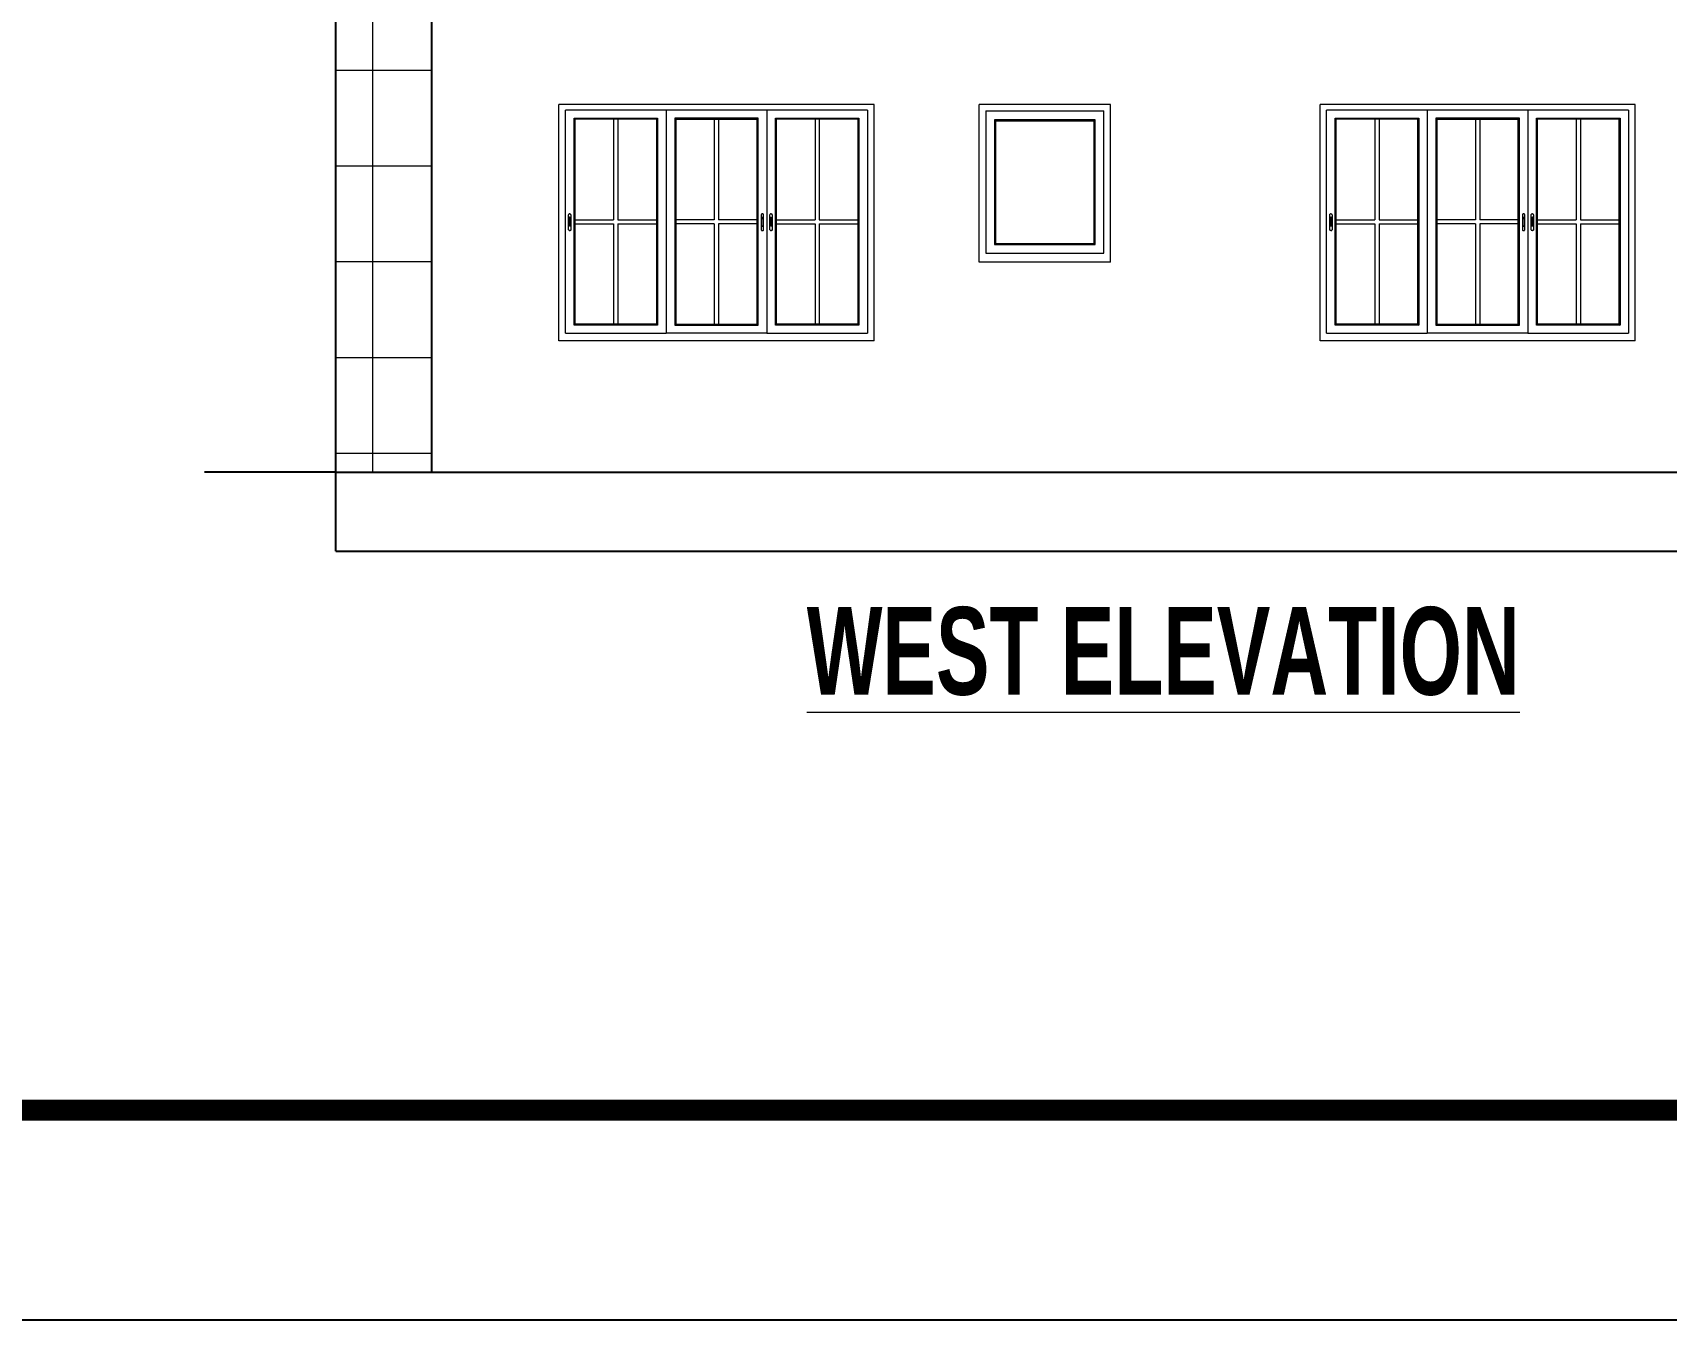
# Model space of a CAD drawing. Header units: inches. Extents: x -10117506 to -5032697, y -6529230 to -3254494.
# Drawn here: x -5048018.3 to -5047645.1, y -3262044.9 to -3261750.8 of the extents above; entities that cross this region are included whole.
import ezdxf

# ---------------------------------------------------------------- set-up
doc = ezdxf.new("R2010")
doc.units = ezdxf.units.IN
doc.header["$LTSCALE"] = 2
doc.header["$MEASUREMENT"] = 0
doc.linetypes.add('ACAD_ISO02W100', pattern=[15, 12, -3])
doc.layers.get('0').update_dxf_attribs({"linetype": 'CONTINUOUS'})
for name, color, linetype, lineweight in [('HATCH', 60, 'ACAD_ISO02W100', 13), ('Text-100.w', 254, 'CONTINUOUS', 9), ('window', 4, 'CONTINUOUS', 13)]:
    doc.layers.add(name, color=color, linetype=linetype, lineweight=lineweight)
doc.styles.add('Arial', font='arial.ttf', dxfattribs={"width": 0.8, "height": 12})

msp = doc.modelspace()

# ---------------------------------------------------------------- hatches: boundary and pattern name
at = {"layer": 'HATCH', "transparency": 33554661}
h = msp.add_hatch(dxfattribs=at)
h.set_pattern_fill('ANSI37', color=256, scale=175, angle=45)
h.paths.add_polyline_path([(-5047927.13, -3261627.21), (-5047927.13, -3261589.21), (-5047949.05, -3261589.21), (-5047949.05, -3261627.21), (-5047953.96, -3261627.21), (-5047953.96, -3261632.21), (-5047949.05, -3261632.21), (-5047949.05, -3261739.21), (-5047953.65, -3261739.21), (-5047953.65, -3261744.21), (-5047949.05, -3261744.21), (-5047949.05, -3261851.21), (-5047927.13, -3261851.21)])

# ---------------------------------------------------------------- linework, layer by layer
at = {"ltscale": 0.5}
for p, q in [((-5047927.13, -3261851.21), (-5047927.13, -3261627.21)), ((-5047949.05, -3261851.21), (-5047949.05, -3261744.21)), ((-5047949.05, -3261851.21), (-5047979.05, -3261851.21)), ((-5047949.05, -3261851.21), (-5047524.37, -3261851.21)), ((-5047949.05, -3261869.21), (-5047949.05, -3261851.21)), ((-5047949.05, -3261869.21), (-5047524.37, -3261869.21))]:
    msp.add_line(p, q, dxfattribs=at)
msp.add_lwpolyline([(-5048729.12, -3262044.85), (-5048729.12, -3259799.81), (-5045554.32, -3259799.81), (-5045554.32, -3262044.85)], close=True)
at = {"const_width": 4.8}
msp.add_lwpolyline([(-5045602.32, -3261996.85), (-5045602.32, -3259847.81), (-5048585.12, -3259847.81), (-5048585.12, -3261996.85)], close=True, dxfattribs=at)
at = {"layer": 'window'}
for p, q in [((-5047898.13, -3261821.21), (-5047898.13, -3261767.21)), ((-5047826.13, -3261767.21), (-5047898.13, -3261767.21)), ((-5047896.63, -3261819.43), (-5047896.63, -3261768.54)), ((-5047827.63, -3261768.54), (-5047896.63, -3261768.54)), ((-5047894.67, -3261817.63), (-5047894.67, -3261770.34)), ((-5047894.67, -3261770.34), (-5047875.6, -3261770.34)), ((-5047894.42, -3261770.57), (-5047894.67, -3261770.34)), ((-5047894.42, -3261817.41), (-5047894.42, -3261770.57)), ((-5047875.84, -3261770.57), (-5047894.42, -3261770.57)), ((-5047885.62, -3261770.57), (-5047885.62, -3261793.54)), ((-5047884.64, -3261770.57), (-5047884.64, -3261793.54)), ((-5047875.84, -3261770.57), (-5047875.6, -3261770.34)), ((-5047875.84, -3261770.57), (-5047875.84, -3261817.41)), ((-5047875.6, -3261770.34), (-5047875.6, -3261817.63)), ((-5047873.63, -3261768.54), (-5047873.63, -3261819.43)), ((-5047852.6, -3261770.34), (-5047871.67, -3261770.34)), ((-5047871.67, -3261770.34), (-5047871.67, -3261817.63)), ((-5047871.42, -3261770.57), (-5047871.67, -3261770.34)), ((-5047871.42, -3261770.57), (-5047871.42, -3261817.41)), ((-5047871.42, -3261770.57), (-5047852.84, -3261770.57)), ((-5047862.62, -3261770.57), (-5047862.62, -3261793.54)), ((-5047861.64, -3261770.57), (-5047861.64, -3261793.54)), ((-5047852.84, -3261770.57), (-5047852.6, -3261770.34)), ((-5047852.84, -3261817.41), (-5047852.84, -3261770.57)), ((-5047852.6, -3261817.63), (-5047852.6, -3261770.34)), ((-5047850.63, -3261768.54), (-5047850.63, -3261819.43)), ((-5047848.67, -3261817.63), (-5047848.67, -3261770.34)), ((-5047848.67, -3261770.34), (-5047829.6, -3261770.34)), ((-5047848.42, -3261770.57), (-5047848.67, -3261770.34)), ((-5047848.42, -3261817.41), (-5047848.42, -3261770.57)), ((-5047829.84, -3261770.57), (-5047848.42, -3261770.57)), ((-5047839.62, -3261770.57), (-5047839.62, -3261793.54)), ((-5047838.64, -3261770.57), (-5047838.64, -3261793.54)), ((-5047829.84, -3261770.57), (-5047829.6, -3261770.34)), ((-5047829.84, -3261770.57), (-5047829.84, -3261817.41)), ((-5047829.6, -3261770.34), (-5047829.6, -3261817.63)), ((-5047827.63, -3261768.54), (-5047827.63, -3261819.43)), ((-5047826.13, -3261821.21), (-5047826.13, -3261767.21)), ((-5047802.13, -3261803.21), (-5047802.13, -3261767.21)), ((-5047772.13, -3261767.21), (-5047802.13, -3261767.21)), ((-5047800.63, -3261768.71), (-5047773.63, -3261768.71)), ((-5047800.63, -3261768.71), (-5047800.63, -3261801.21)), ((-5047775.63, -3261770.71), (-5047798.63, -3261770.71)), ((-5047798.63, -3261770.71), (-5047798.63, -3261799.21)), ((-5047798.38, -3261770.96), (-5047798.63, -3261770.71)), ((-5047775.88, -3261770.96), (-5047775.63, -3261770.71)), ((-5047775.63, -3261799.21), (-5047775.63, -3261770.71)), ((-5047773.63, -3261801.21), (-5047773.63, -3261768.71)), ((-5047772.13, -3261803.21), (-5047772.13, -3261767.21)), ((-5047724.25, -3261821.21), (-5047724.25, -3261767.21)), ((-5047652.25, -3261767.21), (-5047724.25, -3261767.21)), ((-5047722.75, -3261819.43), (-5047722.75, -3261768.54)), ((-5047653.75, -3261768.54), (-5047722.75, -3261768.54)), ((-5047720.79, -3261817.63), (-5047720.79, -3261770.34)), ((-5047720.79, -3261770.34), (-5047701.72, -3261770.34)), ((-5047720.54, -3261770.57), (-5047720.79, -3261770.34)), ((-5047720.54, -3261817.41), (-5047720.54, -3261770.57)), ((-5047701.96, -3261770.57), (-5047720.54, -3261770.57)), ((-5047711.75, -3261770.57), (-5047711.75, -3261793.54)), ((-5047710.76, -3261770.57), (-5047710.76, -3261793.54)), ((-5047701.96, -3261770.57), (-5047701.72, -3261770.34)), ((-5047701.96, -3261770.57), (-5047701.96, -3261817.41)), ((-5047701.72, -3261770.34), (-5047701.72, -3261817.63)), ((-5047699.75, -3261768.54), (-5047699.75, -3261819.43)), ((-5047678.72, -3261770.34), (-5047697.79, -3261770.34)), ((-5047697.79, -3261770.34), (-5047697.79, -3261817.63)), ((-5047697.54, -3261770.57), (-5047697.79, -3261770.34)), ((-5047697.54, -3261770.57), (-5047697.54, -3261817.41)), ((-5047697.54, -3261770.57), (-5047678.96, -3261770.57)), ((-5047688.75, -3261770.57), (-5047688.75, -3261793.54)), ((-5047687.76, -3261770.57), (-5047687.76, -3261793.54)), ((-5047678.96, -3261770.57), (-5047678.72, -3261770.34)), ((-5047678.96, -3261817.41), (-5047678.96, -3261770.57)), ((-5047678.72, -3261817.63), (-5047678.72, -3261770.34)), ((-5047676.75, -3261768.54), (-5047676.75, -3261819.43)), ((-5047674.79, -3261817.63), (-5047674.79, -3261770.34)), ((-5047674.79, -3261770.34), (-5047655.72, -3261770.34)), ((-5047674.54, -3261770.57), (-5047674.79, -3261770.34)), ((-5047674.54, -3261817.41), (-5047674.54, -3261770.57)), ((-5047655.96, -3261770.57), (-5047674.54, -3261770.57)), ((-5047665.75, -3261770.57), (-5047665.75, -3261793.54)), ((-5047664.76, -3261770.57), (-5047664.76, -3261793.54)), ((-5047655.96, -3261770.57), (-5047655.72, -3261770.34)), ((-5047655.96, -3261770.57), (-5047655.96, -3261817.41)), ((-5047655.72, -3261770.34), (-5047655.72, -3261817.63)), ((-5047653.75, -3261768.54), (-5047653.75, -3261819.43)), ((-5047652.25, -3261821.21), (-5047652.25, -3261767.21)), ((-5047798.38, -3261770.96), (-5047798.38, -3261798.96)), ((-5047798.38, -3261770.96), (-5047775.88, -3261770.96)), ((-5047775.88, -3261798.96), (-5047775.88, -3261770.96)), ((-5047895.91, -3261792.42), (-5047895.89, -3261792.35)), ((-5047895.91, -3261792.42), (-5047895.9, -3261792.39)), ((-5047895.91, -3261795.81), (-5047895.91, -3261792.42)), ((-5047895.9, -3261792.39), (-5047895.89, -3261792.35)), ((-5047895.89, -3261792.35), (-5047895.88, -3261792.32)), ((-5047895.88, -3261792.32), (-5047895.86, -3261792.29)), ((-5047895.83, -3261792.26), (-5047895.86, -3261792.29)), ((-5047895.8, -3261792.24), (-5047895.83, -3261792.26)), ((-5047895.81, -3261793.09), (-5047895.82, -3261793.11)), ((-5047895.8, -3261793.07), (-5047895.81, -3261793.09)), ((-5047895.8, -3261792.24), (-5047895.76, -3261792.22)), ((-5047895.78, -3261793.05), (-5047895.8, -3261793.07)), ((-5047895.77, -3261793.03), (-5047895.78, -3261793.05)), ((-5047895.74, -3261793.02), (-5047895.77, -3261793.03)), ((-5047895.72, -3261792.21), (-5047895.76, -3261792.22)), ((-5047895.72, -3261793.01), (-5047895.74, -3261793.02)), ((-5047895.68, -3261792.2), (-5047895.72, -3261792.21)), ((-5047895.69, -3261793), (-5047895.72, -3261793.01)), ((-5047895.67, -3261792.99), (-5047895.69, -3261793)), ((-5047895.64, -3261792.2), (-5047895.68, -3261792.2)), ((-5047895.64, -3261792.99), (-5047895.67, -3261792.99)), ((-5047895.6, -3261792.2), (-5047895.64, -3261792.2)), ((-5047895.61, -3261792.99), (-5047895.64, -3261792.99)), ((-5047895.58, -3261793), (-5047895.61, -3261792.99)), ((-5047895.6, -3261792.2), (-5047895.55, -3261792.21)), ((-5047895.56, -3261793.01), (-5047895.58, -3261793)), ((-5047895.53, -3261793.02), (-5047895.56, -3261793.01)), ((-5047895.55, -3261792.21), (-5047895.52, -3261792.22)), ((-5047895.51, -3261793.03), (-5047895.53, -3261793.02)), ((-5047895.52, -3261792.22), (-5047895.48, -3261792.24)), ((-5047895.49, -3261793.05), (-5047895.51, -3261793.03)), ((-5047895.48, -3261793.07), (-5047895.49, -3261793.05)), ((-5047895.48, -3261792.24), (-5047895.45, -3261792.26)), ((-5047895.47, -3261793.09), (-5047895.48, -3261793.07)), ((-5047895.46, -3261793.11), (-5047895.47, -3261793.09)), ((-5047895.45, -3261792.26), (-5047895.42, -3261792.29)), ((-5047895.4, -3261792.32), (-5047895.42, -3261792.29)), ((-5047895.38, -3261792.35), (-5047895.4, -3261792.32)), ((-5047895.37, -3261792.39), (-5047895.38, -3261792.35)), ((-5047895.37, -3261792.39), (-5047895.37, -3261792.42)), ((-5047895.37, -3261792.42), (-5047895.37, -3261795.81)), ((-5047851.89, -3261792.35), (-5047851.9, -3261792.39)), ((-5047851.9, -3261792.39), (-5047851.9, -3261792.42)), ((-5047851.9, -3261792.42), (-5047851.9, -3261795.81)), ((-5047851.87, -3261792.32), (-5047851.89, -3261792.35)), ((-5047851.85, -3261792.29), (-5047851.87, -3261792.32)), ((-5047851.82, -3261792.26), (-5047851.85, -3261792.29)), ((-5047851.79, -3261792.24), (-5047851.82, -3261792.26)), ((-5047851.81, -3261793.11), (-5047851.8, -3261793.09)), ((-5047851.8, -3261793.09), (-5047851.79, -3261793.07)), ((-5047851.75, -3261792.22), (-5047851.79, -3261792.24)), ((-5047851.79, -3261793.07), (-5047851.78, -3261793.05)), ((-5047851.78, -3261793.05), (-5047851.76, -3261793.03)), ((-5047851.76, -3261793.03), (-5047851.74, -3261793.02)), ((-5047851.71, -3261792.21), (-5047851.75, -3261792.22)), ((-5047851.74, -3261793.02), (-5047851.71, -3261793.01)), ((-5047851.67, -3261792.2), (-5047851.71, -3261792.21)), ((-5047851.71, -3261793.01), (-5047851.68, -3261793)), ((-5047851.68, -3261793), (-5047851.66, -3261792.99)), ((-5047851.63, -3261792.2), (-5047851.67, -3261792.2)), ((-5047851.66, -3261792.99), (-5047851.63, -3261792.99)), ((-5047851.59, -3261792.2), (-5047851.63, -3261792.2)), ((-5047851.63, -3261792.99), (-5047851.6, -3261792.99)), ((-5047851.6, -3261792.99), (-5047851.57, -3261793)), ((-5047851.55, -3261792.21), (-5047851.59, -3261792.2)), ((-5047851.57, -3261793), (-5047851.55, -3261793.01)), ((-5047851.51, -3261792.22), (-5047851.55, -3261792.21)), ((-5047851.55, -3261793.01), (-5047851.52, -3261793.02)), ((-5047851.52, -3261793.02), (-5047851.5, -3261793.03)), ((-5047851.47, -3261792.24), (-5047851.51, -3261792.22)), ((-5047851.5, -3261793.03), (-5047851.48, -3261793.05)), ((-5047851.48, -3261793.05), (-5047851.47, -3261793.07)), ((-5047851.44, -3261792.26), (-5047851.47, -3261792.24)), ((-5047851.47, -3261793.07), (-5047851.46, -3261793.09)), ((-5047851.46, -3261793.09), (-5047851.45, -3261793.11)), ((-5047851.41, -3261792.29), (-5047851.44, -3261792.26)), ((-5047851.39, -3261792.32), (-5047851.41, -3261792.29)), ((-5047851.37, -3261792.35), (-5047851.39, -3261792.32)), ((-5047851.36, -3261792.39), (-5047851.37, -3261792.35)), ((-5047851.36, -3261792.42), (-5047851.37, -3261792.35)), ((-5047851.36, -3261792.42), (-5047851.36, -3261792.39)), ((-5047851.36, -3261795.81), (-5047851.36, -3261792.42)), ((-5047849.91, -3261792.42), (-5047849.89, -3261792.35)), ((-5047849.91, -3261792.42), (-5047849.9, -3261792.39)), ((-5047849.91, -3261795.81), (-5047849.91, -3261792.42)), ((-5047849.9, -3261792.39), (-5047849.89, -3261792.35)), ((-5047849.89, -3261792.35), (-5047849.88, -3261792.32)), ((-5047849.88, -3261792.32), (-5047849.86, -3261792.29)), ((-5047849.83, -3261792.26), (-5047849.86, -3261792.29)), ((-5047849.8, -3261792.24), (-5047849.83, -3261792.26)), ((-5047849.81, -3261793.09), (-5047849.82, -3261793.11)), ((-5047849.8, -3261793.07), (-5047849.81, -3261793.09)), ((-5047849.8, -3261792.24), (-5047849.76, -3261792.22)), ((-5047849.78, -3261793.05), (-5047849.8, -3261793.07)), ((-5047849.77, -3261793.03), (-5047849.78, -3261793.05)), ((-5047849.74, -3261793.02), (-5047849.77, -3261793.03)), ((-5047849.72, -3261792.21), (-5047849.76, -3261792.22)), ((-5047849.72, -3261793.01), (-5047849.74, -3261793.02)), ((-5047849.68, -3261792.2), (-5047849.72, -3261792.21)), ((-5047849.69, -3261793), (-5047849.72, -3261793.01)), ((-5047849.67, -3261792.99), (-5047849.69, -3261793)), ((-5047849.64, -3261792.2), (-5047849.68, -3261792.2)), ((-5047849.64, -3261792.99), (-5047849.67, -3261792.99)), ((-5047849.6, -3261792.2), (-5047849.64, -3261792.2)), ((-5047849.61, -3261792.99), (-5047849.64, -3261792.99)), ((-5047849.58, -3261793), (-5047849.61, -3261792.99)), ((-5047849.6, -3261792.2), (-5047849.55, -3261792.21)), ((-5047849.56, -3261793.01), (-5047849.58, -3261793)), ((-5047849.53, -3261793.02), (-5047849.56, -3261793.01)), ((-5047849.55, -3261792.21), (-5047849.52, -3261792.22)), ((-5047849.51, -3261793.03), (-5047849.53, -3261793.02)), ((-5047849.52, -3261792.22), (-5047849.48, -3261792.24)), ((-5047849.49, -3261793.05), (-5047849.51, -3261793.03)), ((-5047849.48, -3261793.07), (-5047849.49, -3261793.05)), ((-5047849.48, -3261792.24), (-5047849.45, -3261792.26)), ((-5047849.47, -3261793.09), (-5047849.48, -3261793.07)), ((-5047849.46, -3261793.11), (-5047849.47, -3261793.09)), ((-5047849.45, -3261792.26), (-5047849.42, -3261792.29)), ((-5047849.4, -3261792.32), (-5047849.42, -3261792.29)), ((-5047849.38, -3261792.35), (-5047849.4, -3261792.32)), ((-5047849.37, -3261792.39), (-5047849.38, -3261792.35)), ((-5047849.37, -3261792.39), (-5047849.37, -3261792.42)), ((-5047849.37, -3261792.42), (-5047849.37, -3261795.81)), ((-5047722.03, -3261792.39), (-5047722.02, -3261792.35)), ((-5047722.03, -3261792.42), (-5047722.02, -3261792.35)), ((-5047722.03, -3261792.42), (-5047722.03, -3261792.39)), ((-5047722.03, -3261795.81), (-5047722.03, -3261792.42)), ((-5047722.02, -3261792.35), (-5047722, -3261792.32)), ((-5047722, -3261792.32), (-5047721.98, -3261792.29)), ((-5047721.95, -3261792.26), (-5047721.98, -3261792.29)), ((-5047721.92, -3261792.24), (-5047721.95, -3261792.26)), ((-5047721.93, -3261793.09), (-5047721.94, -3261793.11)), ((-5047721.92, -3261793.07), (-5047721.93, -3261793.09)), ((-5047721.92, -3261792.24), (-5047721.88, -3261792.22)), ((-5047721.91, -3261793.05), (-5047721.92, -3261793.07)), ((-5047721.89, -3261793.03), (-5047721.91, -3261793.05)), ((-5047721.87, -3261793.02), (-5047721.89, -3261793.03)), ((-5047721.84, -3261792.21), (-5047721.88, -3261792.22)), ((-5047721.84, -3261793.01), (-5047721.87, -3261793.02)), ((-5047721.8, -3261792.2), (-5047721.84, -3261792.21)), ((-5047721.81, -3261793), (-5047721.84, -3261793.01)), ((-5047721.79, -3261792.99), (-5047721.81, -3261793)), ((-5047721.76, -3261792.2), (-5047721.8, -3261792.2)), ((-5047721.76, -3261792.99), (-5047721.79, -3261792.99)), ((-5047721.72, -3261792.2), (-5047721.76, -3261792.2)), ((-5047721.73, -3261792.99), (-5047721.76, -3261792.99)), ((-5047721.7, -3261793), (-5047721.73, -3261792.99)), ((-5047721.72, -3261792.2), (-5047721.68, -3261792.21)), ((-5047721.68, -3261793.01), (-5047721.7, -3261793)), ((-5047721.68, -3261792.21), (-5047721.64, -3261792.22)), ((-5047721.65, -3261793.02), (-5047721.68, -3261793.01)), ((-5047721.63, -3261793.03), (-5047721.65, -3261793.02)), ((-5047721.64, -3261792.22), (-5047721.6, -3261792.24)), ((-5047721.61, -3261793.05), (-5047721.63, -3261793.03)), ((-5047721.6, -3261793.07), (-5047721.61, -3261793.05)), ((-5047721.6, -3261792.24), (-5047721.57, -3261792.26)), ((-5047721.59, -3261793.09), (-5047721.6, -3261793.07)), ((-5047721.58, -3261793.11), (-5047721.59, -3261793.09)), ((-5047721.57, -3261792.26), (-5047721.54, -3261792.29)), ((-5047721.52, -3261792.32), (-5047721.54, -3261792.29)), ((-5047721.5, -3261792.35), (-5047721.52, -3261792.32)), ((-5047721.49, -3261792.39), (-5047721.5, -3261792.35)), ((-5047721.49, -3261792.39), (-5047721.49, -3261792.42)), ((-5047721.49, -3261792.42), (-5047721.49, -3261795.81)), ((-5047678.01, -3261792.35), (-5047678.02, -3261792.39)), ((-5047678.02, -3261792.39), (-5047678.02, -3261792.42)), ((-5047678.02, -3261792.42), (-5047678.02, -3261795.81)), ((-5047677.99, -3261792.32), (-5047678.01, -3261792.35)), ((-5047677.97, -3261792.29), (-5047677.99, -3261792.32)), ((-5047677.94, -3261792.26), (-5047677.97, -3261792.29)), ((-5047677.91, -3261792.24), (-5047677.94, -3261792.26)), ((-5047677.93, -3261793.11), (-5047677.92, -3261793.09)), ((-5047677.92, -3261793.09), (-5047677.91, -3261793.07)), ((-5047677.87, -3261792.22), (-5047677.91, -3261792.24)), ((-5047677.91, -3261793.07), (-5047677.9, -3261793.05)), ((-5047677.9, -3261793.05), (-5047677.88, -3261793.03)), ((-5047677.88, -3261793.03), (-5047677.86, -3261793.02)), ((-5047677.83, -3261792.21), (-5047677.87, -3261792.22)), ((-5047677.86, -3261793.02), (-5047677.83, -3261793.01)), ((-5047677.79, -3261792.2), (-5047677.83, -3261792.21)), ((-5047677.83, -3261793.01), (-5047677.81, -3261793)), ((-5047677.81, -3261793), (-5047677.78, -3261792.99)), ((-5047677.75, -3261792.2), (-5047677.79, -3261792.2)), ((-5047677.78, -3261792.99), (-5047677.75, -3261792.99)), ((-5047677.71, -3261792.2), (-5047677.75, -3261792.2)), ((-5047677.75, -3261792.99), (-5047677.72, -3261792.99)), ((-5047677.72, -3261792.99), (-5047677.69, -3261793)), ((-5047677.67, -3261792.21), (-5047677.71, -3261792.2)), ((-5047677.69, -3261793), (-5047677.67, -3261793.01)), ((-5047677.63, -3261792.22), (-5047677.67, -3261792.21)), ((-5047677.67, -3261793.01), (-5047677.64, -3261793.02)), ((-5047677.64, -3261793.02), (-5047677.62, -3261793.03)), ((-5047677.59, -3261792.24), (-5047677.63, -3261792.22)), ((-5047677.62, -3261793.03), (-5047677.6, -3261793.05)), ((-5047677.6, -3261793.05), (-5047677.59, -3261793.07)), ((-5047677.56, -3261792.26), (-5047677.59, -3261792.24)), ((-5047677.59, -3261793.07), (-5047677.58, -3261793.09)), ((-5047677.58, -3261793.09), (-5047677.57, -3261793.11)), ((-5047677.53, -3261792.29), (-5047677.56, -3261792.26)), ((-5047677.51, -3261792.32), (-5047677.53, -3261792.29)), ((-5047677.49, -3261792.35), (-5047677.51, -3261792.32)), ((-5047677.48, -3261792.39), (-5047677.49, -3261792.35)), ((-5047677.48, -3261792.42), (-5047677.49, -3261792.35)), ((-5047677.48, -3261792.42), (-5047677.48, -3261792.39)), ((-5047677.48, -3261795.81), (-5047677.48, -3261792.42)), ((-5047676.03, -3261792.39), (-5047676.02, -3261792.35)), ((-5047676.03, -3261792.42), (-5047676.02, -3261792.35)), ((-5047676.03, -3261792.42), (-5047676.03, -3261792.39)), ((-5047676.03, -3261795.81), (-5047676.03, -3261792.42)), ((-5047676.02, -3261792.35), (-5047676, -3261792.32)), ((-5047676, -3261792.32), (-5047675.98, -3261792.29)), ((-5047675.95, -3261792.26), (-5047675.98, -3261792.29)), ((-5047675.92, -3261792.24), (-5047675.95, -3261792.26)), ((-5047675.93, -3261793.09), (-5047675.94, -3261793.11)), ((-5047675.92, -3261793.07), (-5047675.93, -3261793.09)), ((-5047675.92, -3261792.24), (-5047675.88, -3261792.22)), ((-5047675.91, -3261793.05), (-5047675.92, -3261793.07)), ((-5047675.89, -3261793.03), (-5047675.91, -3261793.05)), ((-5047675.87, -3261793.02), (-5047675.89, -3261793.03)), ((-5047675.84, -3261792.21), (-5047675.88, -3261792.22)), ((-5047675.84, -3261793.01), (-5047675.87, -3261793.02)), ((-5047675.8, -3261792.2), (-5047675.84, -3261792.21)), ((-5047675.81, -3261793), (-5047675.84, -3261793.01)), ((-5047675.79, -3261792.99), (-5047675.81, -3261793)), ((-5047675.76, -3261792.2), (-5047675.8, -3261792.2)), ((-5047675.76, -3261792.99), (-5047675.79, -3261792.99)), ((-5047675.72, -3261792.2), (-5047675.76, -3261792.2)), ((-5047675.73, -3261792.99), (-5047675.76, -3261792.99)), ((-5047675.7, -3261793), (-5047675.73, -3261792.99)), ((-5047675.72, -3261792.2), (-5047675.68, -3261792.21)), ((-5047675.68, -3261793.01), (-5047675.7, -3261793)), ((-5047675.68, -3261792.21), (-5047675.64, -3261792.22)), ((-5047675.65, -3261793.02), (-5047675.68, -3261793.01)), ((-5047675.63, -3261793.03), (-5047675.65, -3261793.02)), ((-5047675.64, -3261792.22), (-5047675.6, -3261792.24)), ((-5047675.61, -3261793.05), (-5047675.63, -3261793.03)), ((-5047675.6, -3261793.07), (-5047675.61, -3261793.05)), ((-5047675.6, -3261792.24), (-5047675.57, -3261792.26)), ((-5047675.59, -3261793.09), (-5047675.6, -3261793.07)), ((-5047675.58, -3261793.11), (-5047675.59, -3261793.09)), ((-5047675.57, -3261792.26), (-5047675.54, -3261792.29)), ((-5047675.52, -3261792.32), (-5047675.54, -3261792.29)), ((-5047675.5, -3261792.35), (-5047675.52, -3261792.32)), ((-5047675.49, -3261792.39), (-5047675.5, -3261792.35)), ((-5047675.49, -3261792.39), (-5047675.49, -3261792.42)), ((-5047675.49, -3261792.42), (-5047675.49, -3261795.81)), ((-5047895.9, -3261795.85), (-5047895.91, -3261795.81)), ((-5047895.89, -3261795.88), (-5047895.9, -3261795.85)), ((-5047895.89, -3261795.88), (-5047895.88, -3261795.91)), ((-5047895.88, -3261795.91), (-5047895.86, -3261795.94)), ((-5047895.86, -3261795.94), (-5047895.83, -3261795.97)), ((-5047895.8, -3261795.99), (-5047895.83, -3261795.97)), ((-5047895.82, -3261793.11), (-5047895.82, -3261793.14)), ((-5047895.82, -3261793.14), (-5047895.82, -3261794.84)), ((-5047895.82, -3261794.87), (-5047895.82, -3261794.84)), ((-5047895.81, -3261794.89), (-5047895.82, -3261794.87)), ((-5047895.8, -3261794.91), (-5047895.81, -3261794.89)), ((-5047895.78, -3261794.93), (-5047895.8, -3261794.91)), ((-5047895.76, -3261796.01), (-5047895.8, -3261795.99)), ((-5047895.77, -3261794.95), (-5047895.78, -3261794.93)), ((-5047895.74, -3261794.97), (-5047895.77, -3261794.95)), ((-5047895.76, -3261796.01), (-5047895.72, -3261796.02)), ((-5047895.72, -3261794.98), (-5047895.74, -3261794.97)), ((-5047895.69, -3261794.99), (-5047895.72, -3261794.98)), ((-5047895.68, -3261796.03), (-5047895.72, -3261796.02)), ((-5047895.67, -3261794.99), (-5047895.69, -3261794.99)), ((-5047895.64, -3261796.03), (-5047895.68, -3261796.03)), ((-5047895.64, -3261794.99), (-5047895.67, -3261794.99)), ((-5047895.61, -3261794.99), (-5047895.64, -3261794.99)), ((-5047895.64, -3261796.03), (-5047895.6, -3261796.03)), ((-5047895.58, -3261794.99), (-5047895.61, -3261794.99)), ((-5047895.6, -3261796.03), (-5047895.55, -3261796.02)), ((-5047895.56, -3261794.98), (-5047895.58, -3261794.99)), ((-5047895.53, -3261794.97), (-5047895.56, -3261794.98)), ((-5047895.52, -3261796.01), (-5047895.55, -3261796.02)), ((-5047895.51, -3261794.95), (-5047895.53, -3261794.97)), ((-5047895.48, -3261795.99), (-5047895.52, -3261796.01)), ((-5047895.49, -3261794.93), (-5047895.51, -3261794.95)), ((-5047895.48, -3261794.91), (-5047895.49, -3261794.93)), ((-5047895.47, -3261794.89), (-5047895.48, -3261794.91)), ((-5047895.48, -3261795.99), (-5047895.45, -3261795.97)), ((-5047895.46, -3261794.87), (-5047895.47, -3261794.89)), ((-5047895.46, -3261793.14), (-5047895.46, -3261793.11)), ((-5047895.46, -3261794.84), (-5047895.46, -3261793.14)), ((-5047895.46, -3261794.84), (-5047895.46, -3261794.87)), ((-5047895.45, -3261795.97), (-5047895.42, -3261795.94)), ((-5047895.42, -3261795.94), (-5047895.4, -3261795.91)), ((-5047895.38, -3261795.88), (-5047895.4, -3261795.91)), ((-5047895.37, -3261795.81), (-5047895.38, -3261795.88)), ((-5047895.37, -3261795.85), (-5047895.38, -3261795.88)), ((-5047895.37, -3261795.85), (-5047895.37, -3261795.81)), ((-5047894.42, -3261793.54), (-5047885.62, -3261793.54)), ((-5047894.42, -3261794.44), (-5047885.62, -3261794.44)), ((-5047885.62, -3261794.44), (-5047885.62, -3261817.41)), ((-5047884.64, -3261793.54), (-5047875.84, -3261793.54)), ((-5047884.64, -3261794.44), (-5047875.84, -3261794.44)), ((-5047884.64, -3261794.44), (-5047884.64, -3261817.41)), ((-5047862.62, -3261793.54), (-5047871.42, -3261793.54)), ((-5047862.62, -3261794.44), (-5047871.42, -3261794.44)), ((-5047862.62, -3261794.44), (-5047862.62, -3261817.41)), ((-5047852.84, -3261793.54), (-5047861.64, -3261793.54)), ((-5047861.64, -3261794.44), (-5047861.64, -3261817.41)), ((-5047852.84, -3261794.44), (-5047861.64, -3261794.44)), ((-5047851.9, -3261795.85), (-5047851.9, -3261795.81)), ((-5047851.9, -3261795.81), (-5047851.89, -3261795.88)), ((-5047851.9, -3261795.85), (-5047851.89, -3261795.88)), ((-5047851.89, -3261795.88), (-5047851.87, -3261795.91)), ((-5047851.87, -3261795.91), (-5047851.85, -3261795.94)), ((-5047851.85, -3261795.94), (-5047851.82, -3261795.97)), ((-5047851.82, -3261795.97), (-5047851.79, -3261795.99)), ((-5047851.81, -3261793.14), (-5047851.81, -3261793.11)), ((-5047851.81, -3261793.39), (-5047851.81, -3261793.14)), ((-5047851.81, -3261793.36), (-5047851.8, -3261793.34)), ((-5047851.81, -3261793.39), (-5047851.81, -3261793.36)), ((-5047851.81, -3261794.84), (-5047851.81, -3261793.39)), ((-5047851.81, -3261794.84), (-5047851.81, -3261794.87)), ((-5047851.81, -3261794.87), (-5047851.8, -3261794.89)), ((-5047851.8, -3261793.34), (-5047851.79, -3261793.32)), ((-5047851.8, -3261794.89), (-5047851.79, -3261794.91)), ((-5047851.79, -3261793.32), (-5047851.78, -3261793.3)), ((-5047851.79, -3261794.91), (-5047851.78, -3261794.93)), ((-5047851.79, -3261795.99), (-5047851.75, -3261796.01)), ((-5047851.78, -3261793.3), (-5047851.76, -3261793.28)), ((-5047851.78, -3261794.93), (-5047851.76, -3261794.95)), ((-5047851.76, -3261793.28), (-5047851.74, -3261793.27)), ((-5047851.76, -3261794.95), (-5047851.74, -3261794.97)), ((-5047851.75, -3261796.01), (-5047851.71, -3261796.02)), ((-5047851.74, -3261793.27), (-5047851.71, -3261793.25)), ((-5047851.74, -3261794.97), (-5047851.71, -3261794.98)), ((-5047851.71, -3261793.25), (-5047851.68, -3261793.25)), ((-5047851.71, -3261794.98), (-5047851.68, -3261794.99)), ((-5047851.71, -3261796.02), (-5047851.67, -3261796.03)), ((-5047851.68, -3261793.25), (-5047851.66, -3261793.24)), ((-5047851.68, -3261794.99), (-5047851.66, -3261794.99)), ((-5047851.67, -3261796.03), (-5047851.63, -3261796.03)), ((-5047851.66, -3261793.24), (-5047851.63, -3261793.24)), ((-5047851.66, -3261794.99), (-5047851.63, -3261794.99)), ((-5047851.63, -3261793.24), (-5047851.6, -3261793.24)), ((-5047851.63, -3261794.99), (-5047851.6, -3261794.99)), ((-5047851.63, -3261796.03), (-5047851.59, -3261796.03)), ((-5047851.6, -3261793.24), (-5047851.57, -3261793.25)), ((-5047851.6, -3261794.99), (-5047851.57, -3261794.99)), ((-5047851.59, -3261796.03), (-5047851.55, -3261796.02)), ((-5047851.57, -3261793.25), (-5047851.55, -3261793.25)), ((-5047851.57, -3261794.99), (-5047851.55, -3261794.98)), ((-5047851.55, -3261793.25), (-5047851.52, -3261793.27)), ((-5047851.55, -3261794.98), (-5047851.52, -3261794.97)), ((-5047851.55, -3261796.02), (-5047851.51, -3261796.01)), ((-5047851.52, -3261793.27), (-5047851.5, -3261793.28)), ((-5047851.52, -3261794.97), (-5047851.5, -3261794.95)), ((-5047851.51, -3261796.01), (-5047851.47, -3261795.99)), ((-5047851.5, -3261793.28), (-5047851.48, -3261793.3)), ((-5047851.5, -3261794.95), (-5047851.48, -3261794.93)), ((-5047851.48, -3261793.3), (-5047851.47, -3261793.32)), ((-5047851.48, -3261794.93), (-5047851.47, -3261794.91)), ((-5047851.47, -3261793.32), (-5047851.46, -3261793.34)), ((-5047851.47, -3261794.91), (-5047851.46, -3261794.89)), ((-5047851.47, -3261795.99), (-5047851.44, -3261795.97)), ((-5047851.46, -3261793.34), (-5047851.45, -3261793.36)), ((-5047851.46, -3261794.89), (-5047851.45, -3261794.87)), ((-5047851.45, -3261793.11), (-5047851.45, -3261793.14)), ((-5047851.45, -3261794.84), (-5047851.45, -3261793.14)), ((-5047851.45, -3261793.36), (-5047851.45, -3261793.39)), ((-5047851.45, -3261794.87), (-5047851.45, -3261794.84)), ((-5047851.44, -3261795.97), (-5047851.41, -3261795.94)), ((-5047851.41, -3261795.94), (-5047851.39, -3261795.91)), ((-5047851.39, -3261795.91), (-5047851.37, -3261795.88)), ((-5047851.37, -3261795.88), (-5047851.36, -3261795.85)), ((-5047851.36, -3261795.85), (-5047851.36, -3261795.81)), ((-5047849.9, -3261795.85), (-5047849.91, -3261795.81)), ((-5047849.89, -3261795.88), (-5047849.9, -3261795.85)), ((-5047849.89, -3261795.88), (-5047849.88, -3261795.91)), ((-5047849.88, -3261795.91), (-5047849.86, -3261795.94)), ((-5047849.86, -3261795.94), (-5047849.83, -3261795.97)), ((-5047849.8, -3261795.99), (-5047849.83, -3261795.97)), ((-5047849.82, -3261793.11), (-5047849.82, -3261793.14)), ((-5047849.82, -3261793.14), (-5047849.82, -3261794.84)), ((-5047849.82, -3261794.87), (-5047849.82, -3261794.84)), ((-5047849.81, -3261794.89), (-5047849.82, -3261794.87)), ((-5047849.8, -3261794.91), (-5047849.81, -3261794.89)), ((-5047849.78, -3261794.93), (-5047849.8, -3261794.91)), ((-5047849.76, -3261796.01), (-5047849.8, -3261795.99)), ((-5047849.77, -3261794.95), (-5047849.78, -3261794.93)), ((-5047849.74, -3261794.97), (-5047849.77, -3261794.95)), ((-5047849.76, -3261796.01), (-5047849.72, -3261796.02)), ((-5047849.72, -3261794.98), (-5047849.74, -3261794.97)), ((-5047849.69, -3261794.99), (-5047849.72, -3261794.98)), ((-5047849.68, -3261796.03), (-5047849.72, -3261796.02)), ((-5047849.67, -3261794.99), (-5047849.69, -3261794.99)), ((-5047849.64, -3261796.03), (-5047849.68, -3261796.03)), ((-5047849.64, -3261794.99), (-5047849.67, -3261794.99)), ((-5047849.61, -3261794.99), (-5047849.64, -3261794.99)), ((-5047849.64, -3261796.03), (-5047849.6, -3261796.03)), ((-5047849.58, -3261794.99), (-5047849.61, -3261794.99)), ((-5047849.6, -3261796.03), (-5047849.55, -3261796.02)), ((-5047849.56, -3261794.98), (-5047849.58, -3261794.99)), ((-5047849.53, -3261794.97), (-5047849.56, -3261794.98)), ((-5047849.52, -3261796.01), (-5047849.55, -3261796.02)), ((-5047849.51, -3261794.95), (-5047849.53, -3261794.97)), ((-5047849.48, -3261795.99), (-5047849.52, -3261796.01)), ((-5047849.49, -3261794.93), (-5047849.51, -3261794.95)), ((-5047849.48, -3261794.91), (-5047849.49, -3261794.93)), ((-5047849.47, -3261794.89), (-5047849.48, -3261794.91)), ((-5047849.48, -3261795.99), (-5047849.45, -3261795.97)), ((-5047849.46, -3261794.87), (-5047849.47, -3261794.89)), ((-5047849.46, -3261793.14), (-5047849.46, -3261793.11)), ((-5047849.46, -3261794.84), (-5047849.46, -3261793.14)), ((-5047849.46, -3261794.84), (-5047849.46, -3261794.87)), ((-5047849.45, -3261795.97), (-5047849.42, -3261795.94)), ((-5047849.42, -3261795.94), (-5047849.4, -3261795.91)), ((-5047849.38, -3261795.88), (-5047849.4, -3261795.91)), ((-5047849.37, -3261795.81), (-5047849.38, -3261795.88)), ((-5047849.37, -3261795.85), (-5047849.38, -3261795.88)), ((-5047849.37, -3261795.85), (-5047849.37, -3261795.81)), ((-5047848.42, -3261793.54), (-5047839.62, -3261793.54)), ((-5047848.42, -3261794.44), (-5047839.62, -3261794.44)), ((-5047839.62, -3261794.44), (-5047839.62, -3261817.41)), ((-5047838.64, -3261793.54), (-5047829.84, -3261793.54)), ((-5047838.64, -3261794.44), (-5047829.84, -3261794.44)), ((-5047838.64, -3261794.44), (-5047838.64, -3261817.41)), ((-5047722.03, -3261795.85), (-5047722.03, -3261795.81)), ((-5047722.02, -3261795.88), (-5047722.03, -3261795.85)), ((-5047722.02, -3261795.88), (-5047722, -3261795.91)), ((-5047722, -3261795.91), (-5047721.98, -3261795.94)), ((-5047721.98, -3261795.94), (-5047721.95, -3261795.97)), ((-5047721.92, -3261795.99), (-5047721.95, -3261795.97)), ((-5047721.94, -3261793.11), (-5047721.94, -3261793.14)), ((-5047721.94, -3261793.14), (-5047721.94, -3261794.84)), ((-5047721.94, -3261794.87), (-5047721.94, -3261794.84)), ((-5047721.93, -3261794.89), (-5047721.94, -3261794.87)), ((-5047721.92, -3261794.91), (-5047721.93, -3261794.89)), ((-5047721.91, -3261794.93), (-5047721.92, -3261794.91)), ((-5047721.88, -3261796.01), (-5047721.92, -3261795.99)), ((-5047721.89, -3261794.95), (-5047721.91, -3261794.93)), ((-5047721.87, -3261794.97), (-5047721.89, -3261794.95)), ((-5047721.88, -3261796.01), (-5047721.84, -3261796.02)), ((-5047721.84, -3261794.98), (-5047721.87, -3261794.97)), ((-5047721.81, -3261794.99), (-5047721.84, -3261794.98)), ((-5047721.8, -3261796.03), (-5047721.84, -3261796.02)), ((-5047721.79, -3261794.99), (-5047721.81, -3261794.99)), ((-5047721.76, -3261796.03), (-5047721.8, -3261796.03)), ((-5047721.76, -3261794.99), (-5047721.79, -3261794.99)), ((-5047721.73, -3261794.99), (-5047721.76, -3261794.99)), ((-5047721.76, -3261796.03), (-5047721.72, -3261796.03)), ((-5047721.7, -3261794.99), (-5047721.73, -3261794.99)), ((-5047721.72, -3261796.03), (-5047721.68, -3261796.02)), ((-5047721.68, -3261794.98), (-5047721.7, -3261794.99)), ((-5047721.65, -3261794.97), (-5047721.68, -3261794.98)), ((-5047721.64, -3261796.01), (-5047721.68, -3261796.02)), ((-5047721.63, -3261794.95), (-5047721.65, -3261794.97)), ((-5047721.6, -3261795.99), (-5047721.64, -3261796.01)), ((-5047721.61, -3261794.93), (-5047721.63, -3261794.95)), ((-5047721.6, -3261794.91), (-5047721.61, -3261794.93)), ((-5047721.59, -3261794.89), (-5047721.6, -3261794.91)), ((-5047721.6, -3261795.99), (-5047721.57, -3261795.97)), ((-5047721.58, -3261794.87), (-5047721.59, -3261794.89)), ((-5047721.58, -3261793.14), (-5047721.58, -3261793.11)), ((-5047721.58, -3261794.84), (-5047721.58, -3261793.14)), ((-5047721.58, -3261794.84), (-5047721.58, -3261794.87)), ((-5047721.57, -3261795.97), (-5047721.54, -3261795.94)), ((-5047721.54, -3261795.94), (-5047721.52, -3261795.91)), ((-5047721.5, -3261795.88), (-5047721.52, -3261795.91)), ((-5047721.49, -3261795.81), (-5047721.5, -3261795.88)), ((-5047721.49, -3261795.85), (-5047721.5, -3261795.88)), ((-5047721.49, -3261795.85), (-5047721.49, -3261795.81)), ((-5047720.54, -3261793.54), (-5047711.75, -3261793.54)), ((-5047720.54, -3261794.44), (-5047711.75, -3261794.44)), ((-5047711.75, -3261794.44), (-5047711.75, -3261817.41)), ((-5047710.76, -3261793.54), (-5047701.96, -3261793.54)), ((-5047710.76, -3261794.44), (-5047701.96, -3261794.44)), ((-5047710.76, -3261794.44), (-5047710.76, -3261817.41)), ((-5047688.75, -3261793.54), (-5047697.54, -3261793.54)), ((-5047688.75, -3261794.44), (-5047697.54, -3261794.44)), ((-5047688.75, -3261794.44), (-5047688.75, -3261817.41)), ((-5047678.96, -3261793.54), (-5047687.76, -3261793.54)), ((-5047687.76, -3261794.44), (-5047687.76, -3261817.41)), ((-5047678.96, -3261794.44), (-5047687.76, -3261794.44)), ((-5047678.02, -3261795.85), (-5047678.02, -3261795.81)), ((-5047678.02, -3261795.81), (-5047678.01, -3261795.88)), ((-5047678.02, -3261795.85), (-5047678.01, -3261795.88)), ((-5047678.01, -3261795.88), (-5047677.99, -3261795.91)), ((-5047677.99, -3261795.91), (-5047677.97, -3261795.94)), ((-5047677.97, -3261795.94), (-5047677.94, -3261795.97)), ((-5047677.94, -3261795.97), (-5047677.91, -3261795.99)), ((-5047677.93, -3261793.14), (-5047677.93, -3261793.11)), ((-5047677.93, -3261793.39), (-5047677.93, -3261793.14)), ((-5047677.93, -3261793.36), (-5047677.92, -3261793.34)), ((-5047677.93, -3261793.39), (-5047677.93, -3261793.36)), ((-5047677.93, -3261794.84), (-5047677.93, -3261793.39)), ((-5047677.93, -3261794.84), (-5047677.93, -3261794.87)), ((-5047677.93, -3261794.87), (-5047677.92, -3261794.89)), ((-5047677.92, -3261793.34), (-5047677.91, -3261793.32)), ((-5047677.92, -3261794.89), (-5047677.91, -3261794.91)), ((-5047677.91, -3261793.32), (-5047677.9, -3261793.3)), ((-5047677.91, -3261794.91), (-5047677.9, -3261794.93)), ((-5047677.91, -3261795.99), (-5047677.87, -3261796.01)), ((-5047677.9, -3261793.3), (-5047677.88, -3261793.28)), ((-5047677.9, -3261794.93), (-5047677.88, -3261794.95)), ((-5047677.88, -3261793.28), (-5047677.86, -3261793.27)), ((-5047677.88, -3261794.95), (-5047677.86, -3261794.97)), ((-5047677.87, -3261796.01), (-5047677.83, -3261796.02)), ((-5047677.86, -3261793.27), (-5047677.83, -3261793.25)), ((-5047677.86, -3261794.97), (-5047677.83, -3261794.98)), ((-5047677.83, -3261793.25), (-5047677.81, -3261793.25)), ((-5047677.83, -3261794.98), (-5047677.81, -3261794.99)), ((-5047677.83, -3261796.02), (-5047677.79, -3261796.03)), ((-5047677.81, -3261793.25), (-5047677.78, -3261793.24)), ((-5047677.81, -3261794.99), (-5047677.78, -3261794.99)), ((-5047677.79, -3261796.03), (-5047677.75, -3261796.03)), ((-5047677.78, -3261793.24), (-5047677.75, -3261793.24)), ((-5047677.78, -3261794.99), (-5047677.75, -3261794.99)), ((-5047677.75, -3261793.24), (-5047677.72, -3261793.24)), ((-5047677.75, -3261794.99), (-5047677.72, -3261794.99)), ((-5047677.75, -3261796.03), (-5047677.71, -3261796.03)), ((-5047677.72, -3261793.24), (-5047677.69, -3261793.25)), ((-5047677.72, -3261794.99), (-5047677.69, -3261794.99)), ((-5047677.71, -3261796.03), (-5047677.67, -3261796.02)), ((-5047677.69, -3261793.25), (-5047677.67, -3261793.25)), ((-5047677.69, -3261794.99), (-5047677.67, -3261794.98)), ((-5047677.67, -3261793.25), (-5047677.64, -3261793.27)), ((-5047677.67, -3261794.98), (-5047677.64, -3261794.97)), ((-5047677.67, -3261796.02), (-5047677.63, -3261796.01)), ((-5047677.64, -3261793.27), (-5047677.62, -3261793.28)), ((-5047677.64, -3261794.97), (-5047677.62, -3261794.95)), ((-5047677.63, -3261796.01), (-5047677.59, -3261795.99)), ((-5047677.62, -3261793.28), (-5047677.6, -3261793.3)), ((-5047677.62, -3261794.95), (-5047677.6, -3261794.93)), ((-5047677.6, -3261793.3), (-5047677.59, -3261793.32)), ((-5047677.6, -3261794.93), (-5047677.59, -3261794.91)), ((-5047677.59, -3261793.32), (-5047677.58, -3261793.34)), ((-5047677.59, -3261794.91), (-5047677.58, -3261794.89)), ((-5047677.59, -3261795.99), (-5047677.56, -3261795.97)), ((-5047677.58, -3261793.34), (-5047677.57, -3261793.36)), ((-5047677.58, -3261794.89), (-5047677.57, -3261794.87)), ((-5047677.57, -3261793.11), (-5047677.57, -3261793.14)), ((-5047677.57, -3261794.84), (-5047677.57, -3261793.14)), ((-5047677.57, -3261793.36), (-5047677.57, -3261793.39)), ((-5047677.57, -3261794.87), (-5047677.57, -3261794.84)), ((-5047677.56, -3261795.97), (-5047677.53, -3261795.94)), ((-5047677.53, -3261795.94), (-5047677.51, -3261795.91)), ((-5047677.51, -3261795.91), (-5047677.49, -3261795.88)), ((-5047677.49, -3261795.88), (-5047677.48, -3261795.85)), ((-5047677.48, -3261795.85), (-5047677.48, -3261795.81)), ((-5047676.03, -3261795.85), (-5047676.03, -3261795.81)), ((-5047676.02, -3261795.88), (-5047676.03, -3261795.85)), ((-5047676.02, -3261795.88), (-5047676, -3261795.91)), ((-5047676, -3261795.91), (-5047675.98, -3261795.94)), ((-5047675.98, -3261795.94), (-5047675.95, -3261795.97)), ((-5047675.92, -3261795.99), (-5047675.95, -3261795.97)), ((-5047675.94, -3261793.11), (-5047675.94, -3261793.14)), ((-5047675.94, -3261793.14), (-5047675.94, -3261794.84)), ((-5047675.94, -3261794.87), (-5047675.94, -3261794.84)), ((-5047675.93, -3261794.89), (-5047675.94, -3261794.87)), ((-5047675.92, -3261794.91), (-5047675.93, -3261794.89)), ((-5047675.91, -3261794.93), (-5047675.92, -3261794.91)), ((-5047675.88, -3261796.01), (-5047675.92, -3261795.99)), ((-5047675.89, -3261794.95), (-5047675.91, -3261794.93)), ((-5047675.87, -3261794.97), (-5047675.89, -3261794.95)), ((-5047675.88, -3261796.01), (-5047675.84, -3261796.02)), ((-5047675.84, -3261794.98), (-5047675.87, -3261794.97)), ((-5047675.81, -3261794.99), (-5047675.84, -3261794.98)), ((-5047675.8, -3261796.03), (-5047675.84, -3261796.02)), ((-5047675.79, -3261794.99), (-5047675.81, -3261794.99)), ((-5047675.76, -3261796.03), (-5047675.8, -3261796.03)), ((-5047675.76, -3261794.99), (-5047675.79, -3261794.99)), ((-5047675.73, -3261794.99), (-5047675.76, -3261794.99)), ((-5047675.76, -3261796.03), (-5047675.72, -3261796.03)), ((-5047675.7, -3261794.99), (-5047675.73, -3261794.99)), ((-5047675.72, -3261796.03), (-5047675.68, -3261796.02)), ((-5047675.68, -3261794.98), (-5047675.7, -3261794.99)), ((-5047675.65, -3261794.97), (-5047675.68, -3261794.98)), ((-5047675.64, -3261796.01), (-5047675.68, -3261796.02)), ((-5047675.63, -3261794.95), (-5047675.65, -3261794.97)), ((-5047675.6, -3261795.99), (-5047675.64, -3261796.01)), ((-5047675.61, -3261794.93), (-5047675.63, -3261794.95)), ((-5047675.6, -3261794.91), (-5047675.61, -3261794.93)), ((-5047675.59, -3261794.89), (-5047675.6, -3261794.91)), ((-5047675.6, -3261795.99), (-5047675.57, -3261795.97)), ((-5047675.58, -3261794.87), (-5047675.59, -3261794.89)), ((-5047675.58, -3261793.14), (-5047675.58, -3261793.11)), ((-5047675.58, -3261794.84), (-5047675.58, -3261793.14)), ((-5047675.58, -3261794.84), (-5047675.58, -3261794.87)), ((-5047675.57, -3261795.97), (-5047675.54, -3261795.94)), ((-5047675.54, -3261795.94), (-5047675.52, -3261795.91)), ((-5047675.5, -3261795.88), (-5047675.52, -3261795.91)), ((-5047675.49, -3261795.81), (-5047675.5, -3261795.88)), ((-5047675.49, -3261795.85), (-5047675.5, -3261795.88)), ((-5047675.49, -3261795.85), (-5047675.49, -3261795.81)), ((-5047674.54, -3261793.54), (-5047665.75, -3261793.54)), ((-5047674.54, -3261794.44), (-5047665.75, -3261794.44)), ((-5047665.75, -3261794.44), (-5047665.75, -3261817.41)), ((-5047664.76, -3261793.54), (-5047655.96, -3261793.54)), ((-5047664.76, -3261794.44), (-5047655.96, -3261794.44)), ((-5047664.76, -3261794.44), (-5047664.76, -3261817.41)), ((-5047798.38, -3261798.96), (-5047798.63, -3261799.21)), ((-5047798.63, -3261799.21), (-5047775.63, -3261799.21)), ((-5047798.38, -3261798.96), (-5047775.88, -3261798.96)), ((-5047775.63, -3261799.21), (-5047775.88, -3261798.96)), ((-5047772.13, -3261803.21), (-5047802.13, -3261803.21)), ((-5047800.63, -3261801.21), (-5047773.63, -3261801.21)), ((-5047894.67, -3261817.63), (-5047894.42, -3261817.41)), ((-5047875.6, -3261817.63), (-5047894.67, -3261817.63)), ((-5047875.84, -3261817.41), (-5047894.42, -3261817.41)), ((-5047875.84, -3261817.41), (-5047875.6, -3261817.63)), ((-5047871.42, -3261817.41), (-5047871.67, -3261817.63)), ((-5047871.67, -3261817.63), (-5047852.6, -3261817.63)), ((-5047871.42, -3261817.41), (-5047852.84, -3261817.41)), ((-5047852.6, -3261817.63), (-5047852.84, -3261817.41)), ((-5047848.67, -3261817.63), (-5047848.42, -3261817.41)), ((-5047829.6, -3261817.63), (-5047848.67, -3261817.63)), ((-5047829.84, -3261817.41), (-5047848.42, -3261817.41)), ((-5047829.84, -3261817.41), (-5047829.6, -3261817.63)), ((-5047720.79, -3261817.63), (-5047720.54, -3261817.41)), ((-5047701.72, -3261817.63), (-5047720.79, -3261817.63)), ((-5047701.96, -3261817.41), (-5047720.54, -3261817.41)), ((-5047701.96, -3261817.41), (-5047701.72, -3261817.63)), ((-5047697.54, -3261817.41), (-5047697.79, -3261817.63)), ((-5047697.79, -3261817.63), (-5047678.72, -3261817.63)), ((-5047697.54, -3261817.41), (-5047678.96, -3261817.41)), ((-5047678.72, -3261817.63), (-5047678.96, -3261817.41)), ((-5047674.79, -3261817.63), (-5047674.54, -3261817.41)), ((-5047655.72, -3261817.63), (-5047674.79, -3261817.63)), ((-5047655.96, -3261817.41), (-5047674.54, -3261817.41)), ((-5047655.96, -3261817.41), (-5047655.72, -3261817.63)), ((-5047826.13, -3261821.21), (-5047898.13, -3261821.21)), ((-5047896.63, -3261819.43), (-5047873.63, -3261819.43)), ((-5047850.63, -3261819.43), (-5047873.63, -3261819.43)), ((-5047850.63, -3261819.43), (-5047827.63, -3261819.43)), ((-5047652.25, -3261821.21), (-5047724.25, -3261821.21)), ((-5047722.75, -3261819.43), (-5047699.75, -3261819.43)), ((-5047676.75, -3261819.43), (-5047699.75, -3261819.43)), ((-5047676.75, -3261819.43), (-5047653.75, -3261819.43))]:
    msp.add_line(p, q, dxfattribs=at)

# ---------------------------------------------------------------- texts
at = {"layer": 'Text-100.w', "insert": (-5047762.6, -3261882), "char_height": 20, "width": 569.1024, "attachment_point": 2, "style": 'Arial'}
msp.add_mtext('\\A1;{\\fArial Narrow|b1|i0|c0|p34;\\L WEST ELEVATION}', dxfattribs=at)

doc.saveas('drawing.dxf')
